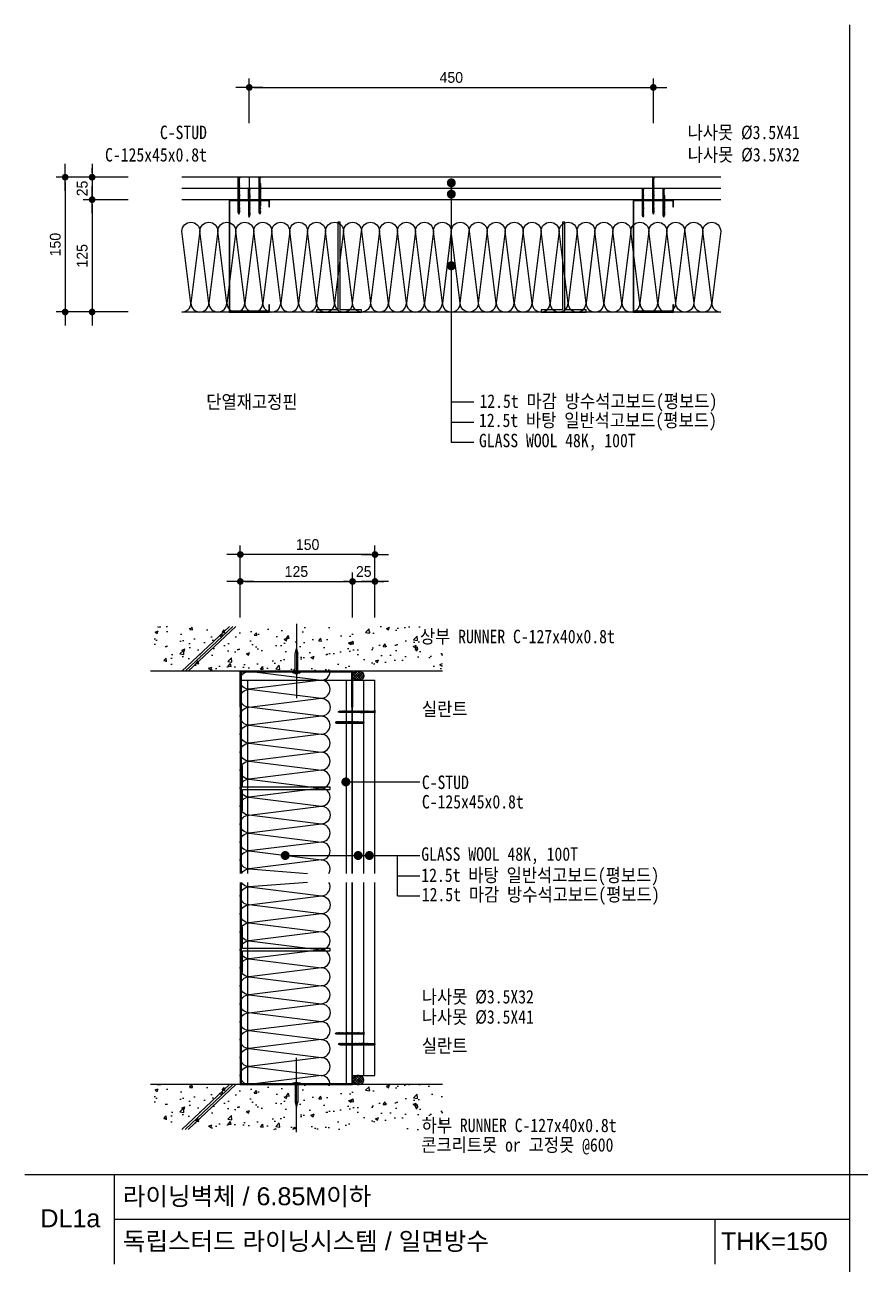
# Model space of a CAD drawing. Header units: millimetres. Extents: x 104 to 12536, y 73 to 2865.
# Drawn here: x 8504 to 9435, y 1486 to 2865 of the extents above; entities that cross this region are included whole.
import ezdxf
from ezdxf.enums import TextEntityAlignment as Align

# ---------------------------------------------------------------- set-up
doc = ezdxf.new("R2010")
doc.units = ezdxf.units.MM
doc.header["$LTSCALE"] = 5
doc.linetypes.add('CEN', pattern=[62, 60, -1, 0, -1])
for name, color, linetype in [('2', 7, 'Continuous'), ('CEN', 1, 'CEN'), ('CHAN', 3, 'Continuous'), ('CONC', 2, 'Continuous'), ('ele', 8, 'Continuous'), ('formline', 6, 'Continuous'), ('GB', 7, 'Continuous'), ('HAT', 8, 'Continuous'), ('HAT-CON', 8, 'Continuous'), ('INSUL', 8, 'Continuous'), ('ITXT', 5, 'Continuous'), ('PIN', 4, 'Continuous'), ('RXDIM', 7, 'Continuous'), ('SCREW2', 8, 'Continuous'), ('TEXT', 7, 'Continuous'), ('WALL', 3, 'Continuous')]:
    doc.layers.add(name, color=color, linetype=linetype)
doc.styles.add('CGS', font='')
doc.styles.add('HANGUL', font='swissel.ttf', dxfattribs={"height": 39.575204})
doc.styles.add('RXHS', font='')
doc.styles.get('CGS').set_extended_font_data('Dotum')
doc.styles.get('RXHS').set_extended_font_data('DotumChe')
doc.dimstyles.new('NDIM', dxfattribs={"dimscale": 5, "dimtxt": 2.4, "dimasz": 1, "dimexe": 2, "dimexo": 2, "dimgap": 1, "dimtad": 1, "dimtoh": 1, "dimdec": 0, "dimzin": 0, "dimdsep": 46, "dimtxsty": 'CGS', "dimblk1": 'DOTK', "dimblk2": 'DOTK', "dimsah": 1, "dimcen": 3, "dimclrt": 3, "dimadec": 0, "dimazin": 0, "dimtfac": 1.25, "dimtdec": 0, "dimtix": 1, "dimtmove": 2, "dimatfit": 3, "dimldrblk": 'DOTK', "dimfxl": 1, "dimtolj": 1, "dimtzin": 0, "dimarcsym": 0})

# ---------------------------------------------------------------- blocks, each defined once
blk = doc.blocks.new('A$C3B9F511A')
at = {"layer": 'CEN'}
blk.add_line((4.1, -27.6), (4.1, 55.1), dxfattribs=at)
at = {"layer": 'SCREW2'}
for p, q in [((0, 27.1), (8.2, 27.1)), ((0, 27.1), (0, 26.1)), ((0, 26.1), (8.2, 26.1)), ((2.4, 27.6), (2.4, 27.1)), ((2.4, 27.6), (5.8, 27.6)), ((2.7, 25.1), (2.7, 5.8)), ((5.6, 25.1), (5.6, 5.8)), ((5.8, 27.6), (5.8, 27.1)), ((8.2, 27.1), (8.2, 26.1)), ((2.7, 5.8), (4.1, 0)), ((4.1, 0), (5.6, 5.8))]:
    blk.add_line(p, q, dxfattribs=at)
blk.add_lwpolyline([(4.1, 0), (4.6, 5.3, -0.255479), (5.6, 5.8, -0.15073)], format="xyb", dxfattribs=at)
for centre, major_axis, ratio, start_param, end_param in [((0.1, 25.1), (-2.6, 0.01), 0.375814, 3.166741, 4.737538), ((1, 25.1), (-2.42, 0.09), 0.428989, 3.232453, 4.416556)]:
    blk.add_ellipse(centre, major_axis=major_axis, ratio=ratio, start_param=start_param, end_param=end_param, dxfattribs=at)
at = {"layer": 'SCREW2', "extrusion": (0, 0, -1)}
for centre, major_axis, ratio, start_param, end_param in [((7.2, 25.1), (2.42, 0.09), 0.428989, 3.232453, 4.416556), ((8.2, 25.1), (2.6, 0.01), 0.375814, 3.166741, 4.737538)]:
    blk.add_ellipse(centre, major_axis=major_axis, ratio=ratio, start_param=start_param, end_param=end_param, dxfattribs=at)
blk = doc.blocks.new('나사못41')
at = {"layer": 'SCREW2'}
for p, q in [((2.2, 39.2), (0.6, 38.7)), ((0.6, 38.7), (0.9, 39.1)), ((0.6, 37.9), (0.9, 38.3)), ((2.3, 38.3), (0.6, 37.9)), ((2.3, 37.5), (0.6, 37)), ((0.6, 37), (0.9, 37.4)), ((2.2, 36.6), (0.6, 36.2)), ((0.6, 36.2), (0.9, 36.6)), ((2.2, 35.8), (0.6, 35.3)), ((0.6, 35.3), (0.9, 35.7)), ((0.6, 34.5), (0.9, 34.9)), ((2.3, 34.9), (0.6, 34.5)), ((2.3, 34.1), (0.6, 33.7)), ((0.6, 33.7), (0.9, 34)), ((0.6, 32.8), (0.9, 33.2)), ((2.2, 33.2), (0.6, 32.8)), ((2.2, 32.4), (0.6, 32)), ((0.6, 32), (0.9, 32.3)), ((2.3, 31.5), (0.6, 31.1)), ((0.6, 31.1), (0.9, 31.5)), ((2.3, 30.7), (0.6, 30.3)), ((0.6, 30.3), (0.9, 30.6)), ((2.3, 29.8), (0.6, 29.4)), ((0.6, 29.4), (0.9, 29.8)), ((0.6, 28.6), (0.9, 29)), ((2.3, 29), (0.6, 28.6)), ((2.3, 28.2), (0.6, 27.7)), ((0.6, 27.7), (0.9, 28.1)), ((2.5, 39.6), (0.9, 39.1)), ((0.9, 38.8), (0.9, 38.3)), ((2.5, 38.7), (0.9, 38.3)), ((0.9, 38), (0.9, 37.4)), ((2.5, 37.9), (0.9, 37.4)), ((0.9, 37.1), (0.9, 36.6)), ((2.5, 37), (0.9, 36.6)), ((0.9, 36.3), (0.9, 35.7)), ((2.5, 36.2), (0.9, 35.7)), ((0.9, 35.4), (0.9, 34.9)), ((2.5, 35.3), (0.9, 34.9)), ((0.9, 34.6), (0.9, 34)), ((2.5, 34.5), (0.9, 34)), ((0.9, 33.7), (0.9, 33.2)), ((2.5, 33.6), (0.9, 33.2)), ((0.9, 32.9), (0.9, 32.3)), ((2.5, 32.8), (0.9, 32.3)), ((0.9, 32), (0.9, 31.5)), ((2.5, 31.9), (0.9, 31.5)), ((0.9, 31.2), (0.9, 30.6)), ((2.5, 31.1), (0.9, 30.6)), ((0.9, 30.3), (0.9, 29.8)), ((2.5, 30.2), (0.9, 29.8)), ((0.9, 29.5), (0.9, 29)), ((2.5, 29.4), (0.9, 29)), ((0.9, 28.6), (0.9, 28.1)), ((2.5, 28.5), (0.9, 28.1)), ((0.9, 27.8), (0.9, 27.3)), ((2.5, 27.7), (0.9, 27.3)), ((1.6, 41), (1, 39.4)), ((1, 39.4), (1.6, 39.9)), ((1, 39.4), (1, 39.1)), ((1.6, 39.9), (1.6, 41)), ((2.3, 39.5), (1.6, 41)), ((2.2, 39.2), (2.5, 39.6)), ((2.2, 39.2), (2.2, 38.6)), ((2.2, 38.3), (2.2, 37.8)), ((2.2, 37.5), (2.2, 36.9)), ((2.2, 36.6), (2.5, 37)), ((2.2, 36.6), (2.2, 36.1)), ((2.2, 35.8), (2.5, 36.2)), ((2.2, 35.8), (2.2, 35.2)), ((2.2, 34.9), (2.2, 34.4)), ((2.2, 34.1), (2.2, 33.5)), ((2.2, 33.2), (2.5, 33.6)), ((2.2, 33.2), (2.2, 32.7)), ((2.2, 32.4), (2.5, 32.8)), ((2.2, 32.4), (2.2, 31.8)), ((2.2, 31.5), (2.2, 31)), ((2.2, 30.7), (2.2, 30.2)), ((2.2, 29.8), (2.2, 29.3)), ((2.2, 29), (2.2, 28.5)), ((2.2, 28.1), (2.2, 27.6)), ((2.3, 38.3), (2.5, 38.7)), ((2.3, 37.5), (2.5, 37.9)), ((2.3, 34.9), (2.5, 35.3)), ((2.3, 34.1), (2.5, 34.5)), ((2.3, 31.5), (2.5, 31.9)), ((2.3, 30.7), (2.5, 31.1)), ((2.3, 29.8), (2.5, 30.2)), ((2.3, 29), (2.5, 29.4)), ((2.3, 28.2), (2.5, 28.5)), ((2.3, 27.3), (2.5, 27.7)), ((0.6, 26.9), (0.9, 27.3)), ((2.3, 27.3), (0.6, 26.9)), ((2.3, 26.5), (0.6, 26)), ((0.6, 26), (0.9, 26.4)), ((0.6, 25.2), (0.9, 25.6)), ((2.3, 25.6), (0.6, 25.2)), ((2.3, 24.8), (0.6, 24.3)), ((0.6, 24.3), (0.9, 24.7)), ((0.6, 23.5), (0.9, 23.9)), ((2.3, 23.9), (0.6, 23.5)), ((2.3, 23.1), (0.6, 22.6)), ((0.6, 22.6), (0.9, 23)), ((2.3, 22.2), (0.6, 21.8)), ((0.6, 21.8), (0.9, 22.2)), ((2.3, 21.4), (0.6, 20.9)), ((0.6, 20.9), (0.9, 21.3)), ((2.3, 20.5), (0.6, 20.1)), ((0.6, 20.1), (0.9, 20.5)), ((2.3, 19.7), (0.6, 19.2)), ((0.6, 19.2), (0.9, 19.6)), ((2.3, 18.8), (0.6, 18.4)), ((0.6, 18.4), (0.9, 18.8)), ((2.3, 18), (0.6, 17.6)), ((0.6, 17.6), (0.9, 17.9)), ((0.6, 16.7), (0.9, 17.1)), ((2.3, 17.1), (0.6, 16.7)), ((2.3, 16.3), (0.6, 15.9)), ((0.6, 15.9), (0.9, 16.2)), ((0.6, 15), (0.9, 15.4)), ((2.3, 15.4), (0.6, 15)), ((2.3, 14.6), (0.6, 14.2)), ((0.6, 14.2), (0.9, 14.5)), ((0.9, 27), (0.9, 26.4)), ((2.5, 26.8), (0.9, 26.4)), ((0.9, 26.1), (0.9, 25.6)), ((2.5, 26), (0.9, 25.6)), ((0.9, 25.3), (0.9, 24.7)), ((2.5, 25.1), (0.9, 24.7)), ((0.9, 24.4), (0.9, 23.9)), ((2.5, 24.3), (0.9, 23.9)), ((0.9, 23.6), (0.9, 23)), ((2.5, 23.5), (0.9, 23)), ((0.9, 22.7), (0.9, 22.2)), ((2.5, 22.6), (0.9, 22.2)), ((0.9, 21.9), (0.9, 21.3)), ((2.5, 21.8), (0.9, 21.3)), ((0.9, 21), (0.9, 20.5)), ((2.5, 20.9), (0.9, 20.5)), ((0.9, 20.2), (0.9, 19.6)), ((2.5, 20.1), (0.9, 19.6)), ((0.9, 19.3), (0.9, 18.8)), ((2.5, 19.2), (0.9, 18.8)), ((0.9, 18.5), (0.9, 17.9)), ((0.9, 18.5), (0.9, 17.9)), ((2.5, 18.4), (0.9, 17.9)), ((0.9, 17.6), (0.9, 17.1)), ((2.5, 17.5), (0.9, 17.1)), ((0.9, 16.8), (0.9, 16.2)), ((2.5, 16.7), (0.9, 16.2)), ((0.9, 15.9), (0.9, 15.4)), ((2.5, 15.8), (0.9, 15.4)), ((0.9, 15.1), (0.9, 14.5)), ((2.5, 15), (0.9, 14.5)), ((0.9, 14.2), (0.9, 13.7)), ((2.5, 14.1), (0.9, 13.7)), ((2.2, 27.3), (2.2, 26.8)), ((2.2, 26.5), (2.2, 25.9)), ((2.2, 25.6), (2.2, 25.1)), ((2.2, 24.8), (2.2, 24.2)), ((2.2, 23.9), (2.2, 23.4)), ((2.2, 23.1), (2.2, 20.5)), ((2.2, 21.4), (2.2, 20.8)), ((2.2, 20.5), (2.2, 20)), ((2.2, 19.7), (2.2, 19.1)), ((2.2, 18.8), (2.2, 18.3)), ((2.2, 18), (2.2, 17.4)), ((2.2, 17.1), (2.2, 16.6)), ((2.3, 26.5), (2.5, 26.8)), ((2.3, 25.6), (2.5, 26)), ((2.3, 24.8), (2.5, 25.1)), ((2.3, 23.9), (2.5, 24.3)), ((2.3, 23.1), (2.5, 23.5)), ((2.3, 22.2), (2.5, 22.6)), ((2.3, 21.4), (2.5, 21.8)), ((2.3, 20.5), (2.5, 20.9)), ((2.3, 19.7), (2.5, 20.1)), ((2.3, 18.8), (2.5, 19.2)), ((2.3, 18), (2.5, 18.4)), ((2.3, 17.1), (2.5, 17.5)), ((2.3, 16.3), (2.5, 16.7)), ((2.3, 16.3), (2.3, 15.7)), ((2.3, 15.4), (2.5, 15.8)), ((2.3, 15.4), (2.3, 14.9)), ((2.3, 14.6), (2.5, 15)), ((2.3, 14.6), (2.3, 14.1)), ((2.3, 13.7), (2.5, 14.1)), ((0.6, 13.3), (0.9, 13.7)), ((2.3, 13.7), (0.6, 13.3)), ((0.6, 12.5), (0.9, 12.9)), ((2.3, 12.9), (0.6, 12.5)), ((2.3, 12.1), (0.6, 11.6)), ((0.6, 11.6), (0.9, 12)), ((2.3, 11.2), (0.6, 10.8)), ((0.6, 10.8), (0.9, 11.2)), ((2.3, 10.4), (0.6, 9.9)), ((0.6, 9.9), (0.9, 10.3)), ((2.3, 9.5), (0.6, 9.1)), ((0.6, 9.1), (0.9, 9.5)), ((2.3, 8.7), (0.6, 8.3)), ((0.6, 8.3), (0.9, 8.7)), ((2.3, 7.9), (0.6, 7.5)), ((0.6, 7.5), (0.9, 7.8)), ((2.3, 7.1), (0.6, 6.6)), ((0.6, 6.6), (0.9, 7)), ((0.9, 13.4), (0.9, 12.9)), ((2.6, 13.3), (0.9, 12.9)), ((0.9, 12.5), (0.9, 12)), ((2.5, 12.4), (0.9, 12)), ((0.9, 11.7), (0.9, 10.3)), ((2.6, 11.6), (0.9, 11.2)), ((2.6, 10.8), (0.9, 10.3)), ((0.9, 10), (0.9, 9.5)), ((2.6, 9.9), (0.9, 9.5)), ((0.9, 9.2), (0.9, 8.7)), ((2.6, 9.1), (0.9, 8.7)), ((0.9, 8.4), (0.9, 7.8)), ((2.6, 8.3), (0.9, 7.8)), ((0.9, 7.5), (0.9, 7)), ((2.6, 7.4), (0.9, 7)), ((0.9, 6.7), (0.9, 1.2)), ((1.5, 0.5), (1.5, 0.7)), ((1.6, 0.7), (1.6, 0.7)), ((1.6, 0.5), (1.6, 0.7)), ((2.1, 0), (3.2, 0)), ((2.2, 11.2), (2.2, 10.7)), ((2.2, 10.4), (2.2, 9.8)), ((2.2, 9.5), (2.2, 9)), ((2.2, 8.7), (2.2, 8.2)), ((2.2, 7.9), (2.2, 7.4)), ((2.2, 7.1), (2.2, 1.2)), ((2.3, 13.7), (2.3, 13.2)), ((2.3, 12.9), (2.6, 13.3)), ((2.3, 12.9), (2.3, 12.4)), ((2.3, 12.1), (2.5, 12.4)), ((2.3, 12.1), (2.3, 11.5)), ((2.3, 11.2), (2.6, 11.6)), ((2.3, 10.4), (2.6, 10.8)), ((2.3, 9.5), (2.6, 9.9)), ((2.3, 8.7), (2.6, 9.1)), ((2.3, 7.9), (2.6, 8.3)), ((2.3, 7.1), (2.6, 7.4)), ((0, 0), (1.1, 0))]:
    blk.add_line(p, q, dxfattribs=at)
for centre, radius, start, end in [((-0.5, 1.4), 1.43, 288.6613, 353.4469), ((1.1, 0.5), 0.473, 267.5265, 0.9138), ((1.6, -2), 2.05, 80.2866, 99.7134), ((1.6, 0.7), 0.033, 90, 180), ((1.6, 0.7), 0.033, 0, 90), ((2.1, 0.5), 0.473, 179.0862, 272.4735), ((3.6, 1.3), 1.4, 185.7298, 251.659)]:
    blk.add_arc(centre, radius, start, end, dxfattribs=at)
blk = doc.blocks.new('나사못32')
at = {"layer": 'SCREW2'}
for p, q in [((2.2, 30.2), (0.6, 29.7)), ((0.6, 29.7), (0.9, 30.1)), ((0.6, 28.9), (0.9, 29.3)), ((2.2, 29.3), (0.6, 28.9)), ((2.2, 28.5), (0.6, 28)), ((0.6, 28), (0.9, 28.4)), ((2.2, 27.6), (0.6, 27.2)), ((2.5, 30.6), (0.9, 30.1)), ((0.9, 29.8), (0.9, 29.3)), ((2.5, 29.7), (0.9, 29.3)), ((0.9, 29), (0.9, 28.4)), ((2.5, 28.9), (0.9, 28.4)), ((0.9, 28.1), (0.9, 27.6)), ((2.5, 28), (0.9, 27.6)), ((1.6, 32), (1, 30.4)), ((1, 30.4), (1.6, 30.9)), ((1, 30.4), (1, 30.1)), ((1.6, 30.9), (1.6, 32)), ((2.3, 30.4), (1.6, 32)), ((2.2, 30.2), (2.5, 30.6)), ((2.2, 30.2), (2.2, 29.6)), ((2.2, 29.3), (2.5, 29.7)), ((2.2, 29.3), (2.2, 28.8)), ((2.2, 28.5), (2.5, 28.9)), ((2.2, 28.5), (2.2, 27.9)), ((2.2, 27.6), (2.5, 28)), ((2.2, 27.6), (2.2, 27.1)), ((0.6, 27.2), (0.9, 27.6)), ((2.2, 26.8), (0.6, 26.3)), ((0.6, 26.3), (0.9, 26.7)), ((0.6, 25.5), (0.9, 25.9)), ((2.2, 25.9), (0.6, 25.5)), ((2.2, 25.1), (0.6, 24.7)), ((0.6, 24.7), (0.9, 25)), ((0.6, 23.8), (0.9, 24.2)), ((2.2, 24.2), (0.6, 23.8)), ((2.2, 23.4), (0.6, 23)), ((0.6, 23), (0.9, 23.3)), ((2.2, 22.5), (0.6, 22.1)), ((0.6, 22.1), (0.9, 22.5)), ((2.2, 21.7), (0.6, 21.3)), ((0.6, 21.3), (0.9, 21.6)), ((2.3, 20.8), (0.6, 20.4)), ((0.6, 20.4), (0.9, 20.8)), ((0.6, 19.6), (0.9, 20)), ((2.2, 20), (0.6, 19.6)), ((2.2, 19.2), (0.6, 18.7)), ((0.6, 18.7), (0.9, 19.1)), ((0.6, 17.9), (0.9, 18.3)), ((2.3, 18.3), (0.6, 17.9)), ((2.2, 17.5), (0.6, 17)), ((0.6, 17), (0.9, 17.4)), ((2.3, 16.7), (0.6, 16.3)), ((0.6, 16.3), (0.9, 16.7)), ((0.6, 15.5), (0.9, 15.9)), ((2.2, 15.9), (0.6, 15.5)), ((2.3, 15.1), (0.6, 14.6)), ((0.6, 14.6), (0.9, 15)), ((2.3, 14.2), (0.6, 13.8)), ((0.6, 13.8), (0.9, 14.2)), ((0.9, 27.3), (0.9, 26.7)), ((2.5, 27.2), (0.9, 26.7)), ((0.9, 26.4), (0.9, 25.9)), ((2.5, 26.3), (0.9, 25.9)), ((0.9, 25.6), (0.9, 25)), ((2.5, 25.5), (0.9, 25)), ((0.9, 24.7), (0.9, 24.2)), ((2.5, 24.6), (0.9, 24.2)), ((0.9, 23.9), (0.9, 23.3)), ((2.5, 23.8), (0.9, 23.3)), ((0.9, 23), (0.9, 22.5)), ((2.5, 22.9), (0.9, 22.5)), ((0.9, 22.2), (0.9, 21.6)), ((2.5, 22.1), (0.9, 21.6)), ((0.9, 21.3), (0.9, 20.8)), ((2.5, 21.2), (0.9, 20.8)), ((0.9, 20.5), (0.9, 20)), ((2.5, 20.4), (0.9, 20)), ((0.9, 19.6), (0.9, 19.1)), ((2.5, 19.5), (0.9, 19.1)), ((0.9, 18.8), (0.9, 18.3)), ((2.5, 18.7), (0.9, 18.3)), ((0.9, 18), (0.9, 17.4)), ((2.5, 17.8), (0.9, 17.4)), ((0.9, 17.5), (0.9, 16.9)), ((0.9, 17.2), (0.9, 16.7)), ((2.5, 17.1), (0.9, 16.7)), ((0.9, 16.4), (0.9, 15.9)), ((2.5, 16.3), (0.9, 15.9)), ((0.9, 15.6), (0.9, 15)), ((2.5, 15.4), (0.9, 15)), ((0.9, 14.7), (0.9, 14.2)), ((2.5, 14.6), (0.9, 14.2)), ((0.9, 13.9), (0.9, 13.3)), ((2.2, 26.8), (2.5, 27.2)), ((2.2, 26.8), (2.2, 26.2)), ((2.2, 25.9), (2.5, 26.3)), ((2.2, 25.9), (2.2, 25.4)), ((2.2, 25.1), (2.5, 25.5)), ((2.2, 25.1), (2.2, 24.5)), ((2.2, 24.2), (2.5, 24.6)), ((2.2, 24.2), (2.2, 23.7)), ((2.2, 23.4), (2.5, 23.8)), ((2.2, 23.4), (2.2, 22.8)), ((2.2, 22.5), (2.5, 22.9)), ((2.2, 22.5), (2.2, 22)), ((2.2, 21.7), (2.5, 22.1)), ((2.2, 21.7), (2.2, 21.2)), ((2.2, 20.8), (2.2, 20.3)), ((2.2, 20), (2.5, 20.4)), ((2.2, 20), (2.2, 19.5)), ((2.2, 19.2), (2.5, 19.5)), ((2.2, 19.1), (2.2, 18.6)), ((2.2, 18.3), (2.2, 17.8)), ((2.2, 17.5), (2.5, 17.8)), ((2.2, 17.5), (2.2, 17)), ((2.2, 16.7), (2.2, 16.5)), ((2.2, 16.7), (2.2, 15.9)), ((2.2, 15.9), (2.5, 16.3)), ((2.2, 15.9), (2.2, 15.4)), ((2.2, 15.1), (2.2, 14.5)), ((2.2, 14.2), (2.2, 13.7)), ((2.3, 20.8), (2.5, 21.2)), ((2.3, 18.3), (2.5, 18.7)), ((2.3, 16.7), (2.5, 17.1)), ((2.3, 15.1), (2.5, 15.4)), ((2.3, 14.2), (2.5, 14.6)), ((0, 0), (1.1, 0)), ((2.2, 13.4), (0.6, 12.9)), ((0.6, 12.9), (0.9, 13.3)), ((2.3, 12.5), (0.6, 12.1)), ((0.6, 12.1), (0.9, 12.5)), ((2.3, 11.7), (0.6, 11.2)), ((0.6, 11.2), (0.9, 11.6)), ((0.6, 10.4), (0.9, 10.8)), ((2.3, 10.8), (0.6, 10.4)), ((2.3, 10), (0.7, 9.5)), ((0.7, 9.5), (0.9, 9.9)), ((0.7, 8.7), (0.9, 9.1)), ((2.3, 9.1), (0.7, 8.7)), ((2.3, 8.3), (0.7, 7.9)), ((0.7, 7.9), (0.9, 8.2)), ((2.3, 7.4), (0.7, 7)), ((0.7, 7), (1, 7.4)), ((2.3, 6.6), (0.7, 6.2)), ((0.7, 6.2), (1, 6.5)), ((0.7, 5.3), (1, 5.7)), ((2.3, 5.7), (0.7, 5.3)), ((2.5, 13.7), (0.9, 13.3)), ((0.9, 13), (0.9, 12.5)), ((2.5, 12.9), (0.9, 12.5)), ((0.9, 12.2), (0.9, 11.6)), ((2.5, 12.1), (0.9, 11.6)), ((0.9, 11.3), (0.9, 10.8)), ((2.5, 11.2), (0.9, 10.8)), ((0.9, 10.5), (0.9, 9.9)), ((2.6, 10.4), (0.9, 9.9)), ((0.9, 9.6), (0.9, 9.1)), ((2.6, 9.5), (0.9, 9.1)), ((0.9, 8.8), (0.9, 8.2)), ((2.6, 8.7), (0.9, 8.2)), ((1, 7.9), (1, 7.4)), ((2.6, 7.8), (1, 7.4)), ((1, 7.1), (1, 6.5)), ((2.6, 7), (1, 6.5)), ((1, 6.2), (1, 5.7)), ((2.6, 6.1), (1, 5.7)), ((1, 5.4), (1, 1.2)), ((1.6, 0.5), (1.6, 0.7)), ((1.6, 0.7), (1.6, 0.7)), ((1.7, 0.5), (1.7, 0.7)), ((2.2, 13.4), (2.5, 13.7)), ((2.2, 13.4), (2.2, 12.8)), ((2.2, 12.5), (2.2, 12)), ((2.3, 12.5), (2.5, 12.9)), ((2.3, 11.7), (2.5, 12.1)), ((2.3, 11.7), (2.3, 11.1)), ((2.3, 10.8), (2.5, 11.2)), ((2.3, 10.8), (2.3, 10.3)), ((2.3, 10), (2.6, 10.4)), ((2.3, 10), (2.3, 9.4)), ((2.3, 9.1), (2.6, 9.5)), ((2.3, 9.1), (2.3, 8.6)), ((2.3, 8.3), (2.6, 8.7)), ((2.3, 8.3), (2.3, 7.7)), ((2.3, 7.4), (2.6, 7.8)), ((2.3, 7.4), (2.3, 6.9)), ((2.3, 6.6), (2.6, 7)), ((2.3, 6.6), (2.3, 6.1)), ((2.3, 5.7), (2.6, 6.1)), ((2.3, 5.7), (2.3, 1.2)), ((2.1, 0), (3.2, 0))]:
    blk.add_line(p, q, dxfattribs=at)
for centre, radius, start, end in [((-0.4, 1.3), 1.4, 288.341, 354.2702), ((1.1, 0.5), 0.473, 267.5265, 0.9138), ((1.6, -2), 2.05, 80.2866, 99.7134), ((1.6, 0.7), 0.033, 360, 90), ((1.6, 0.7), 0.033, 90, 180), ((2.1, 0.5), 0.473, 179.0862, 272.4735), ((3.7, 1.3), 1.4, 185.7298, 251.659)]:
    blk.add_arc(centre, radius, start, end, dxfattribs=at)
blk = doc.blocks.new('DOTK')
blk.add_line((-3, 0), (3, 0))
at = {"const_width": 0.75}
blk.add_lwpolyline([(-0.375, 0, 1), (0.375, 0, 1)], format="xyb", close=True, dxfattribs=at)
blk = doc.blocks.new('*D105')
at = {"layer": 'RXDIM', "color": 0, "lineweight": -2, "transparency": 16777216}
for p, q in [((8754.5, 2755.8), (8754.5, 2805.8)), ((9204.5, 2755.8), (9204.5, 2805.8)), ((8759.5, 2795.8), (9199.5, 2795.8))]:
    blk.add_line(p, q, dxfattribs=at)
at = {"layer": 'RXDIM', "color": 0, "lineweight": -2, "transparency": 16777216, "xscale": 5, "yscale": 5, "zscale": 5, "rotation": 180}
blk.add_blockref('DOTK', (8754.5, 2795.8), dxfattribs=at)
at = {"layer": 'RXDIM', "color": 0, "lineweight": -2, "transparency": 16777216, "xscale": 5, "yscale": 5, "zscale": 5}
blk.add_blockref('DOTK', (9204.5, 2795.8), dxfattribs=at)
at = {"layer": 'RXDIM', "color": 3, "transparency": 16777216, "insert": (8979.5, 2806.8), "char_height": 12, "attachment_point": 5, "style": 'CGS'}
blk.add_mtext('\\A1;450', dxfattribs=at)
blk = doc.blocks.new('*D106')
at = {"layer": 'RXDIM', "color": 0, "lineweight": -2, "transparency": 16777216}
for p, q in [((8579.5, 2700.8), (8579.5, 2705.8)), ((8619.5, 2695.8), (8569.5, 2695.8)), ((8579.5, 2695.8), (8579.5, 2670.8)), ((8619.5, 2670.8), (8569.5, 2670.8)), ((8579.5, 2665.8), (8579.5, 2660.8))]:
    blk.add_line(p, q, dxfattribs=at)
at = {"layer": 'RXDIM', "color": 0, "lineweight": -2, "transparency": 16777216, "xscale": 5, "yscale": 5, "zscale": 5}
for p, rotation in [((8579.5, 2695.8), 270), ((8579.5, 2670.8), 90)]:
    blk.add_blockref('DOTK', p, dxfattribs=dict(at, rotation=rotation))
at = {"layer": 'RXDIM', "color": 3, "transparency": 16777216, "insert": (8568.5, 2683.3), "char_height": 12, "attachment_point": 5, "rotation": 90, "style": 'CGS'}
blk.add_mtext('\\A1;25', dxfattribs=at)
blk = doc.blocks.new('*D107')
at = {"layer": 'RXDIM', "color": 0, "lineweight": -2, "transparency": 16777216}
for p, q in [((8619.5, 2670.8), (8569.5, 2670.8)), ((8579.5, 2665.8), (8579.5, 2550.8)), ((8619.5, 2545.8), (8569.5, 2545.8))]:
    blk.add_line(p, q, dxfattribs=at)
at = {"layer": 'RXDIM', "color": 0, "lineweight": -2, "transparency": 16777216, "xscale": 5, "yscale": 5, "zscale": 5}
for p, rotation in [((8579.5, 2670.8), 90), ((8579.5, 2545.8), 270)]:
    blk.add_blockref('DOTK', p, dxfattribs=dict(at, rotation=rotation))
at = {"layer": 'RXDIM', "color": 3, "transparency": 16777216, "insert": (8568.5, 2608.3), "char_height": 12, "attachment_point": 5, "rotation": 90, "style": 'CGS'}
blk.add_mtext('\\A1;125', dxfattribs=at)
blk = doc.blocks.new('*D108')
at = {"layer": 'RXDIM', "color": 0, "lineweight": -2, "transparency": 16777216}
for p, q in [((8619.5, 2695.8), (8539.5, 2695.8)), ((8549.5, 2690.8), (8549.5, 2550.8)), ((8619.5, 2545.8), (8539.5, 2545.8))]:
    blk.add_line(p, q, dxfattribs=at)
at = {"layer": 'RXDIM', "color": 0, "lineweight": -2, "transparency": 16777216, "xscale": 5, "yscale": 5, "zscale": 5}
for p, rotation in [((8549.5, 2695.8), 90), ((8549.5, 2545.8), 270)]:
    blk.add_blockref('DOTK', p, dxfattribs=dict(at, rotation=rotation))
at = {"layer": 'RXDIM', "color": 3, "transparency": 16777216, "insert": (8538.5, 2620.8), "char_height": 12, "attachment_point": 5, "rotation": 90, "style": 'CGS'}
blk.add_mtext('\\A1;150', dxfattribs=at)
blk = doc.blocks.new('*D109')
at = {"layer": 'RXDIM', "color": 0, "lineweight": -2, "transparency": 16777216}
for p, q in [((8744.5, 2205.8), (8744.5, 2255.8)), ((8869.5, 2205.8), (8869.5, 2255.8)), ((8749.5, 2245.8), (8864.5, 2245.8))]:
    blk.add_line(p, q, dxfattribs=at)
at = {"layer": 'RXDIM', "color": 0, "lineweight": -2, "transparency": 16777216, "xscale": 5, "yscale": 5, "zscale": 5, "rotation": 180}
blk.add_blockref('DOTK', (8744.5, 2245.8), dxfattribs=at)
at = {"layer": 'RXDIM', "color": 0, "lineweight": -2, "transparency": 16777216, "xscale": 5, "yscale": 5, "zscale": 5}
blk.add_blockref('DOTK', (8869.5, 2245.8), dxfattribs=at)
at = {"layer": 'RXDIM', "color": 3, "transparency": 16777216, "insert": (8807, 2256.8), "char_height": 12, "attachment_point": 5, "style": 'CGS'}
blk.add_mtext('\\A1;125', dxfattribs=at)
blk = doc.blocks.new('*D110')
at = {"layer": 'RXDIM', "color": 0, "lineweight": -2, "transparency": 16777216}
for p, q in [((8869.5, 2205.8), (8869.5, 2255.8)), ((8894.5, 2205.8), (8894.5, 2255.8)), ((8864.5, 2245.8), (8859.5, 2245.8)), ((8869.5, 2245.8), (8894.5, 2245.8)), ((8899.5, 2245.8), (8904.5, 2245.8))]:
    blk.add_line(p, q, dxfattribs=at)
at = {"layer": 'RXDIM', "color": 0, "lineweight": -2, "transparency": 16777216, "xscale": 5, "yscale": 5, "zscale": 5}
blk.add_blockref('DOTK', (8869.5, 2245.8), dxfattribs=at)
at = {"layer": 'RXDIM', "color": 0, "lineweight": -2, "transparency": 16777216, "xscale": 5, "yscale": 5, "zscale": 5, "rotation": 180}
blk.add_blockref('DOTK', (8894.5, 2245.8), dxfattribs=at)
at = {"layer": 'RXDIM', "color": 3, "transparency": 16777216, "insert": (8882, 2256.8), "char_height": 12, "attachment_point": 5, "style": 'CGS'}
blk.add_mtext('\\A1;25', dxfattribs=at)
blk = doc.blocks.new('*D111')
at = {"layer": 'RXDIM', "color": 0, "lineweight": -2, "transparency": 16777216}
for p, q in [((8744.5, 2205.8), (8744.5, 2285.8)), ((8894.5, 2205.8), (8894.5, 2285.8)), ((8889.5, 2275.8), (8749.5, 2275.8))]:
    blk.add_line(p, q, dxfattribs=at)
at = {"layer": 'RXDIM', "color": 0, "lineweight": -2, "transparency": 16777216, "xscale": 5, "yscale": 5, "zscale": 5, "rotation": 180}
blk.add_blockref('DOTK', (8744.5, 2275.8), dxfattribs=at)
at = {"layer": 'RXDIM', "color": 0, "lineweight": -2, "transparency": 16777216, "xscale": 5, "yscale": 5, "zscale": 5}
blk.add_blockref('DOTK', (8894.5, 2275.8), dxfattribs=at)
at = {"layer": 'RXDIM', "color": 3, "transparency": 16777216, "insert": (8819.5, 2286.8), "char_height": 12, "attachment_point": 5, "style": 'CGS'}
blk.add_mtext('\\A1;150', dxfattribs=at)

msp = doc.modelspace()

# ---------------------------------------------------------------- hatches: boundary and pattern name
at = {"layer": 'HAT'}
h = msp.add_hatch(dxfattribs=at)
h.set_pattern_fill('_USER', color=256, scale=2, angle=45, style=0, double=1, pattern_type=0)
h.set_pattern_definition([(135, (12844.8682, -5950.238), (1.41421356, 1.41421356), []), (45, (12844.8682, -5950.238), (1.41421356, -1.41421356), [])])
edge = h.paths.add_edge_path()
edge.add_arc((8877, 2140.76), 5, -90, 90, ccw=False)
edge.add_line((8877, 2135.76), (8874.5, 2135.76))
edge.add_arc((8874.5, 2140.76), 5, -270, -90, ccw=False)
edge.add_line((8874.5, 2145.76), (8877, 2145.76))
h = msp.add_hatch(dxfattribs=at)
h.set_pattern_fill('_USER', color=256, scale=2, angle=45, style=0, double=1, pattern_type=0)
h.set_pattern_definition([(225, (12844.8682, 9781.7572), (1.41421356, -1.41421356), []), (315, (12844.8682, 9781.7572), (1.41421356, 1.41421356), [])])
edge = h.paths.add_edge_path()
edge.add_arc((8877, 1690.76), 5, 270, 450)
edge.add_line((8877, 1695.76), (8874.5, 1695.76))
edge.add_arc((8874.5, 1690.76), 5, 450, 630)
edge.add_line((8874.5, 1685.76), (8877, 1685.76))
at = {"layer": 'HAT-CON'}
h = msp.add_hatch(dxfattribs=at)
h.set_pattern_fill('AR-CONC', color=256, scale=5, style=0)
h.set_pattern_definition([(50, (8969.258, 95.423), (35.863, -3.1376), [3.75, -41.25]), (355, (8969.258, 95.423), (-6.93757, 37.6096), [3, -33]), (100.4514, (8972.246, 95.16), (28.92547, 34.472), [3.187, -35.0571]), (46.1842, (8969.258, 105.423), (53.36205, -8.27595), [5.625, -61.875]), (96.6356, (8973.704, 104.733), (46.7331, 48.7059), [4.7805, -52.5856]), (351.1842, (8969.26, 105.423), (46.7331, 48.706), [4.5, -49.5]), (21, (8974.258, 102.923), (29.84535, -20.13094), [3.75, -41.25]), (326, (8974.258, 102.923), (12.16577, 36.2575), [3, -33]), (71.4514, (8976.745, 101.245), (42.01113, 16.1265), [3.187, -35.0571]), (37.5, (8969.258, 95.423), (0.60799, 16.64469), [0, -32.6, 0, -33.5, 0, -33.125]), (7.5, (8969.258, 95.423), (13.15348, 19.72059), [0, -19.1, 0, -31.85, 0, -12.625]), (327.5, (8958.108, 95.423), (26.69112, -1.12774), [0, -12.5, 0, -39, 0, -51.75]), (317.5, (8953.108, 95.423), (29.1593, 5.00525), [0, -16.25, 0, -25.9, 0, -36.75])])
h.paths.add_polyline_path([(8644.5, 2195.76), (8644.5, 2145.76), (8969.5, 2145.76), (8969.5, 2195.76)])
h = msp.add_hatch(dxfattribs=at)
h.set_pattern_fill('AR-CONC', color=256, scale=5, style=0)
h.set_pattern_definition([(50, (8969.258, -414.192), (35.863, -3.1376), [3.75, -41.25]), (355, (8969.258, -414.19), (-6.93757, 37.6096), [3, -33]), (100.4514, (8972.246, -414.453), (28.92547, 34.472), [3.187, -35.0571]), (46.1842, (8969.258, -404.19), (53.36205, -8.27595), [5.625, -61.875]), (96.6356, (8973.704, -404.88), (46.7331, 48.7059), [4.7805, -52.5856]), (351.1842, (8969.26, -404.19), (46.7331, 48.706), [4.5, -49.5]), (21, (8974.258, -406.692), (29.84535, -20.13094), [3.75, -41.25]), (326, (8974.258, -406.69), (12.16577, 36.2575), [3, -33]), (71.4514, (8976.745, -408.37), (42.01113, 16.1265), [3.187, -35.0571]), (37.5, (8969.258, -414.192), (0.60799, 16.64469), [0, -32.6, 0, -33.5, 0, -33.125]), (7.5, (8969.258, -414.192), (13.15348, 19.72059), [0, -19.1, 0, -31.85, 0, -12.625]), (327.5, (8958.108, -414.192), (26.69112, -1.12774), [0, -12.5, 0, -39, 0, -51.75]), (317.5, (8953.108, -414.192), (29.1593, 5.00525), [0, -16.25, 0, -25.9, 0, -36.75])])
h.paths.add_polyline_path([(8969.5, 1635.76), (8969.5, 1685.76), (8644.5, 1685.76), (8644.5, 1635.76)])

# ---------------------------------------------------------------- linework, layer by layer
at = {"layer": 'CHAN'}
for points in [[(8777, 2670.76), (8732, 2670.76), (8732, 2545.76), (8777, 2545.76), (8777, 2553.76), (8776.2, 2553.76), (8776.2, 2546.56), (8732.8, 2546.56), (8732.8, 2669.96), (8776.2, 2669.96), (8776.2, 2662.76), (8777, 2662.76), (8777, 2670.76), (8777, 2669.96)], [(9227.03, 2670.76), (9182.03, 2670.76), (9182.03, 2545.76), (9227.03, 2545.76), (9227.03, 2553.76), (9226.23, 2553.76), (9226.23, 2546.56), (9182.83, 2546.56), (9182.83, 2669.96), (9226.23, 2669.96), (9226.23, 2662.76), (9227.03, 2662.76), (9227.03, 2670.76), (9227.03, 2669.96)]]:
    msp.add_lwpolyline(points, dxfattribs=at)
at = {"layer": 'CHAN', "color": 3}
for points in [[(8869.5, 2145.76), (8869.5, 2105.76), (8868.7, 2105.76), (8868.7, 2144.96), (8745.3, 2144.96), (8745.3, 2105.76), (8744.5, 2105.76), (8744.5, 2145.76)], [(8745.3, 1686.56), (8745.3, 1725.76), (8744.5, 1725.76), (8744.5, 1685.76), (8869.5, 1685.76), (8869.5, 1725.76), (8868.7, 1725.76), (8868.7, 1686.56)]]:
    msp.add_lwpolyline(points, close=True, dxfattribs=at)
at = {"layer": 'CONC'}
for p, q in [((8969.5, 2145.76), (8644.5, 2145.76)), ((8969.5, 1685.76), (8644.5, 1685.76))]:
    msp.add_line(p, q, dxfattribs=at)
at = {"layer": 'ele', "color": 8}
for p, q in [((8745.3, 2135.99), (8869.5, 2135.99)), ((8745.3, 2135.99), (8745.3, 1920.76)), ((8752.55, 2135.99), (8752.55, 1920.76)), ((8862.25, 2135.99), (8862.25, 1920.76)), ((8868.7, 2135.99), (8868.7, 1920.76)), ((8745.3, 1910.76), (8745.3, 1685.76)), ((8752.55, 1910.76), (8752.55, 1685.76)), ((8862.25, 1910.76), (8862.25, 1685.76)), ((8868.7, 1910.76), (8868.7, 1685.76))]:
    msp.add_line(p, q, dxfattribs=at)
at = {"layer": 'formline'}
for p, q in [((9422.94, 2865.5), (9422.94, 104.5)), ((8504.5, 1585.76), (12178.25, 1585.76)), ((8604.5, 1485.76), (8604.5, 1585.76)), ((8604.5, 1535.76), (9422.94, 1535.76)), ((9273.34, 1485.76), (9273.34, 1535.76))]:
    msp.add_line(p, q, dxfattribs=at)
at = {"layer": 'GB'}
for p, q in [((9279.5, 2695.76), (8679.5, 2695.76)), ((8754.5, 2695.76), (8754.5, 2683.26)), ((9279.5, 2683.26), (8679.5, 2683.26)), ((9204.53, 2683.3), (9204.53, 2670.8)), ((9204.53, 2683.3), (9204.53, 2670.8)), ((9279.5, 2670.76), (8679.5, 2670.76)), ((8869.5, 2135.76), (8894.5, 2135.76)), ((8869.5, 1695.76), (8894.5, 1695.76))]:
    msp.add_line(p, q, dxfattribs=at)
at = {"layer": 'GB', "color": 7}
for p, q in [((8869.5, 1920.76), (8869.5, 2135.76)), ((8882, 1920.76), (8882, 2135.76)), ((8894.5, 1920.76), (8894.5, 2135.76)), ((8869.5, 1695.76), (8869.5, 1910.76)), ((8882, 1695.76), (8882, 1910.76)), ((8894.5, 1695.76), (8894.5, 1910.76))]:
    msp.add_line(p, q, dxfattribs=at)
at = {"layer": 'HAT'}
for points in [[(8877, 2145.76, -1), (8877, 2135.76), (8874.5, 2135.76, -1), (8874.5, 2145.76), (8877, 2145.76)], [(8877, 1685.76, 1), (8877, 1695.76), (8874.5, 1695.76, 1), (8874.5, 1685.76), (8877, 1685.76)]]:
    msp.add_lwpolyline(points, format="xyb", dxfattribs=at)
at = {"layer": 'HAT-CON'}
for p, q in [((8679.5, 2145.76), (8732.5, 2195.76)), ((8683.04, 2145.76), (8736.04, 2195.76)), ((8686.57, 2145.76), (8739.57, 2195.76)), ((8679.5, 1635.77), (8732.49, 1685.76)), ((8683.04, 1635.77), (8736.03, 1685.76)), ((8686.57, 1635.77), (8739.56, 1685.76))]:
    msp.add_line(p, q, dxfattribs=at)
at = {"layer": 'INSUL'}
for points in [[(8679.5, 2545.76, 0.4142136), (8689.5, 2555.76), (8679.5, 2635.76, -1), (8699.5, 2635.76), (8689.5, 2555.76, 1), (8709.5, 2555.76), (8699.5, 2635.76, -1), (8719.5, 2635.76), (8709.5, 2555.76, 1), (8729.5, 2555.76), (8719.5, 2635.76, -1), (8739.5, 2635.76), (8729.5, 2555.76, 1), (8749.5, 2555.76), (8739.5, 2635.76, -1), (8759.5, 2635.76), (8749.5, 2555.76, 1), (8769.5, 2555.76), (8759.5, 2635.76, -1), (8779.5, 2635.76), (8769.5, 2555.76, 1), (8789.5, 2555.76), (8779.5, 2635.76, -1), (8799.5, 2635.76), (8789.5, 2555.76, 1), (8809.5, 2555.76), (8799.5, 2635.76, -1), (8819.5, 2635.76), (8809.5, 2555.76, 1), (8829.5, 2555.76), (8819.5, 2635.76, -1), (8839.5, 2635.76), (8829.5, 2555.76, 1), (8849.5, 2555.76), (8839.5, 2635.76, -1), (8859.5, 2635.76), (8849.5, 2555.76, 0.4142136), (8859.5, 2545.76, 0.4142136), (8869.5, 2555.76), (8859.5, 2635.76, -1), (8879.5, 2635.76, -1), (8899.5, 2635.76), (8889.5, 2555.76, -1), (8869.5, 2555.76), (8879.5, 2635.76), (8889.5, 2555.76, 1), (8909.5, 2555.76), (8899.5, 2635.76, -1), (8919.5, 2635.76), (8909.5, 2555.76, 1), (8929.5, 2555.76), (8919.5, 2635.76, -1), (8939.5, 2635.76), (8929.5, 2555.76, 0.4142136), (8939.5, 2545.76, 0.4142136), (8949.5, 2555.76), (8939.5, 2635.76, -1), (8959.5, 2635.76), (8949.5, 2555.76, 1), (8969.5, 2555.76), (8959.5, 2635.76, -1), (8979.5, 2635.76), (8969.5, 2555.76, 1), (8989.5, 2555.76), (8999.5, 2635.76), (9009.5, 2555.76, -1), (8989.5, 2555.76), (8979.5, 2635.76, -1), (8999.5, 2635.76, -1), (9019.5, 2635.76), (9009.5, 2555.76, 0.4142136), (9019.5, 2545.76, 0.4142136), (9029.5, 2555.76), (9019.5, 2635.76, -1), (9039.5, 2635.76), (9029.5, 2555.76, 1), (9049.5, 2555.76), (9039.5, 2635.76, -1), (9059.5, 2635.76), (9049.5, 2555.76, 1), (9069.5, 2555.76), (9059.5, 2635.76, -1), (9079.5, 2635.76), (9069.5, 2555.76, 1), (9089.5, 2555.76), (9079.5, 2635.76, -1), (9099.5, 2635.76), (9089.5, 2555.76, 1), (9109.5, 2555.76), (9099.5, 2635.76, -1), (9119.5, 2635.76), (9109.5, 2555.76, 1), (9129.5, 2555.76), (9119.5, 2635.76, -1), (9139.5, 2635.76), (9129.5, 2555.76, 1), (9149.5, 2555.76), (9139.5, 2635.76, -1), (9159.5, 2635.76), (9149.5, 2555.76, 1), (9169.5, 2555.76), (9159.5, 2635.76, -1), (9179.5, 2635.76), (9169.5, 2555.76, 1), (9189.5, 2555.76), (9179.5, 2635.76, -1), (9199.5, 2635.76), (9189.5, 2555.76, 1), (9209.5, 2555.76), (9199.5, 2635.76, -1), (9219.5, 2635.76), (9209.5, 2555.76, 1), (9229.5, 2555.76), (9239.5, 2635.76), (9249.5, 2555.76, -1), (9229.5, 2555.76), (9219.5, 2635.76, -1), (9239.5, 2635.76, -1), (9259.5, 2635.76), (9249.5, 2555.76, 0.4142136), (9259.5, 2545.76, 0.4142136), (9269.5, 2555.76), (9259.5, 2635.76, -1), (9279.5, 2635.76), (9269.5, 2555.76, 0.4142136), (9279.5, 2545.76, 0.4142136)], [(8843.16, 1920.76, 0.57735), (8834.5, 1935.76), (8754.5, 1925.76, -1), (8754.5, 1945.76), (8834.5, 1935.76, 1), (8834.5, 1955.76), (8754.5, 1945.76, -1), (8754.5, 1965.76), (8834.5, 1955.76, 0.4142136), (8844.5, 1965.76, 0.4142136), (8834.5, 1975.76), (8754.5, 1965.76, -1), (8754.5, 1985.76, -1), (8754.5, 2005.76), (8834.5, 1995.76, -1), (8834.5, 1975.76), (8754.5, 1985.76), (8834.5, 1995.76, 1), (8834.5, 2015.76), (8754.5, 2005.76, -1), (8754.5, 2025.76), (8834.5, 2015.76, 1), (8834.5, 2035.76), (8754.5, 2025.76, -1), (8754.5, 2045.76), (8834.5, 2035.76, 0.4142136), (8844.5, 2045.76, 0.4142136), (8834.5, 2055.76), (8754.5, 2045.76, -1), (8754.5, 2065.76), (8834.5, 2055.76, 1), (8834.5, 2075.76), (8754.5, 2065.76, -1), (8754.5, 2085.76), (8834.5, 2075.76, 1), (8834.5, 2095.76), (8754.5, 2105.76), (8834.5, 2115.76, -1), (8834.5, 2095.76), (8754.5, 2085.76, -1), (8754.5, 2105.76, -1), (8754.5, 2125.76), (8834.5, 2115.76, 0.4142136), (8844.5, 2125.76, 0.4142136), (8834.5, 2135.76), (8754.5, 2125.76, -1), (8754.5, 2145.76), (8834.5, 2135.76, 0.4142138), (8844.5, 2145.76)], [(8754.5, 2145.76), (8754.5, 2145.76, -0.0003192), (8754.49, 2145.76)], [(8745.84, 1920.76, -0.2679489), (8754.5, 1925.76), (8819.5, 1920.76)], [(8844.5, 1685.76, 0.4142136), (8834.5, 1695.76), (8754.5, 1685.76, -1), (8754.5, 1705.76), (8834.5, 1695.76, 1), (8834.5, 1715.76), (8754.5, 1705.76, -1), (8754.5, 1725.76), (8834.5, 1715.76, 1), (8834.5, 1735.76), (8754.5, 1725.76, -1), (8754.5, 1745.76), (8834.5, 1735.76, 0.4142136), (8844.5, 1745.76, 0.4142136), (8834.5, 1755.76), (8754.5, 1745.76, -1), (8754.5, 1765.76, -1), (8754.5, 1785.76), (8834.5, 1775.76, -1), (8834.5, 1755.76), (8754.5, 1765.76), (8834.5, 1775.76, 1), (8834.5, 1795.76), (8754.5, 1785.76, -1), (8754.5, 1805.76), (8834.5, 1795.76, 1), (8834.5, 1815.76), (8754.5, 1805.76, -1), (8754.5, 1825.76), (8834.5, 1815.76, 0.4142136), (8844.5, 1825.76, 0.4142136), (8834.5, 1835.76), (8754.5, 1825.76, -1), (8754.5, 1845.76), (8834.5, 1835.76, 1), (8834.5, 1855.76), (8754.5, 1845.76, -1), (8754.5, 1865.76), (8834.5, 1855.76, 1), (8834.5, 1875.76), (8754.5, 1885.76), (8834.5, 1895.76, -1), (8834.5, 1875.76), (8754.5, 1865.76, -1), (8754.5, 1885.76, -1), (8754.5, 1905.76), (8834.5, 1895.76, 0.4142136), (8844.5, 1905.76, 0.1316527), (8843.16, 1910.76, 0.1316527)], [(8819.5, 1910.76), (8754.5, 1905.76, -0.2679494), (8745.84, 1910.76, -0.2679494)]]:
    msp.add_lwpolyline(points, format="xyb", dxfattribs=at)
at = {"layer": 'ITXT'}
for p, q in [((8979.46, 2445.76), (9004.57, 2445.76)), ((8979.46, 2423.26), (9004.57, 2423.26)), ((8919.39, 1895.76), (8919.39, 1940.76)), ((8919.39, 1918.26), (8944.5, 1918.26)), ((8919.39, 1895.76), (8944.5, 1895.76))]:
    msp.add_line(p, q, dxfattribs=at)
for points in [[(8732, 2670.76, 0, 8.33, 0), (8732, 2695.76, 0, 0, 0), (8732, 2745.76, 0, 0, 0), (8708.43, 2745.76, 0, 0, 0)], [(9204.53, 2695.76, 0, 8.33, 0), (9204.53, 2720.76, 0, 0, 0), (9204.53, 2745.76, 0, 0, 0), (9239.63, 2745.76, 0, 0, 0)], [(9216.05, 2683.26, 0, 8.33, 0), (9216.05, 2708.26, 0, 0, 0), (9216.05, 2720.76, 0, 0, 0), (9239.63, 2720.76, 0, 0, 0)], [(8841.37, 2545.76, 0, 8.33, 0), (8841.37, 2520.76, 0, 0, 0), (8841.37, 2445.76, 0, 0, 0), (8809.37, 2445.76, 0, 0, 0)], [(8859.5, 2145.76, 0, 8.33, 0), (8875.64, 2164.85, 0, 0, 0), (8890.97, 2183.1, 0, 0, 0), (8944.5, 2183.1, 0, 0, 0)], [(8880.75, 2138.26, 0, 8.33, 0), (8897.09, 2119.34, 0, 0, 0), (8909.95, 2104.21, 0, 0, 0), (8944.61, 2104.21, 0, 0, 0)], [(8882, 1742.76, 0, 8.33, 0), (8898.34, 1761.68, 0, 0, 0), (8917.05, 1783.76, 0, 0, 0), (8944.61, 1783.76, 0, 0, 0)], [(8894.5, 1730.76, 0, 8.33, 0), (8910.84, 1749.68, 0, 0, 0), (8920.65, 1761.26, 0, 0, 0), (8944.61, 1761.26, 0, 0, 0)], [(8880.75, 1693.26, 0, 8.33, 0), (8897.09, 1712.18, 0, 0, 0), (8909.95, 1727.31, 0, 0, 0), (8944.61, 1727.31, 0, 0, 0)], [(8834.5, 1685.76, 0, 8.33, 0), (8850.64, 1666.67, 0, 0, 0), (8872.16, 1641.05, 0, 0, 0), (8944.5, 1641.05, 0, 0, 0)], [(8807, 1660.44, 0, 8.33, 0), (8823.14, 1641.35, 0, 0, 0), (8844.66, 1615.73, 0, 0, 0), (8944.5, 1615.76, 0, 0, 0)]]:
    msp.add_lwpolyline(points, format="xyseb", dxfattribs=at)
at = {"layer": 'ITXT', "const_width": 5}
for points in [[(8982, 2689.51, -1), (8977, 2689.51, -1)], [(8982, 2677.01, -1), (8977, 2677.01, -1)], [(8982, 2597.21, -1), (8977, 2597.21, -1)], [(8864.57, 2022.67, -1), (8859.57, 2022.67, -1)], [(8797, 1940.76, -1), (8792, 1940.76, -1)], [(8878.25, 1940.76, -1), (8873.25, 1940.76, -1)], [(8890.75, 1940.76, -1), (8885.75, 1940.76, -1)]]:
    msp.add_lwpolyline(points, format="xyb", close=True, dxfattribs=at)
at = {"layer": 'ITXT'}
for points in [[(8979.5, 2689.51), (8979.46, 2400.76), (9004.57, 2400.76)], [(8862.25, 2022.67), (8944.5, 2022.67)], [(8794.5, 1940.76), (8944.5, 1940.76)]]:
    msp.add_lwpolyline(points, dxfattribs=at)
at = {"layer": 'PIN'}
for points in [[(8879.5, 2545.76), (8879.5, 2548.26), (8855.75, 2548.26), (8855.75, 2645.76), (8853.25, 2645.76), (8853.25, 2548.26), (8829.5, 2548.26), (8829.5, 2545.76), (8879.5, 2545.76)], [(9129.53, 2545.76), (9129.53, 2548.26), (9105.78, 2548.26), (9105.78, 2645.76), (9103.28, 2645.76), (9103.28, 2548.26), (9079.53, 2548.26), (9079.53, 2545.76), (9129.53, 2545.76)], [(8744.5, 1990.47), (8747, 1990.47), (8747, 2014.22), (8844.5, 2014.22), (8844.5, 2016.72), (8747, 2016.72), (8747, 2040.47), (8744.5, 2040.47), (8744.5, 1990.47)], [(8744.5, 1810.8), (8747, 1810.8), (8747, 1834.55), (8844.5, 1834.55), (8844.5, 1837.05), (8747, 1837.05), (8747, 1860.8), (8744.5, 1860.8), (8744.5, 1810.8)]]:
    msp.add_lwpolyline(points, dxfattribs=at)
at = {"layer": 'WALL'}
msp.add_line((9279.5, 2545.76), (8679.5, 2545.76), dxfattribs=at)
for points in [[(8744.5, 2145.76), (8744.5, 1920.76)], [(8744.5, 1910.76), (8744.5, 1685.76)]]:
    msp.add_lwpolyline(points, dxfattribs=at)

# ---------------------------------------------------------------- block references
at = {"layer": 'SCREW2'}
for name, p, rotation in [('나사못41', (8744.47, 2695.76), 180.0000000017872), ('나사못41', (9206.11, 2695.76), 180.0000000017872), ('나사못32', (8756.12, 2683.26), 179.9999999999907), ('나사못32', (9217.67, 2683.26), 179.9999999999907), ('나사못32', (8882, 2087.16), 90.00000000260034), ('나사못41', (8894.5, 1729.17), 89.99999999746399)]:
    msp.add_blockref(name, p, dxfattribs=dict(at, rotation=rotation))
at = {"layer": 'SCREW2', "xscale": -1}
for name, p, rotation in [('나사못41', (8764.53, 2695.76), 180), ('나사못32', (9191.39, 2683.26), 180), ('A$C3B9F511A', (8802.89, 2171.08), 180), ('나사못41', (8894.5, 2102.36), 90.00000000260025), ('나사못32', (8882, 1744.37), 89.99999999746396)]:
    msp.add_blockref(name, p, dxfattribs=dict(at, rotation=rotation))
at = {"layer": 'SCREW2'}
msp.add_blockref('A$C3B9F511A', (8802.89, 1660.44), dxfattribs=at)

# ---------------------------------------------------------------- texts
at = {"layer": '2', "color": 7, "linetype": 'Continuous', "style": 'HANGUL'}
msp.add_text('DL1a', height=20, dxfattribs=at).set_placement((8555.26, 1526.88), align=Align.CENTER)
at = {"layer": 'TEXT', "style": 'RXHS', "width": 0.9}
for s, p in [('C-STUD', (8707.33, 2738.24)), ('C-125x45x0.8t', (8707.33, 2713.27)), ('단열재고정핀', (8808.28, 2438.24))]:
    msp.add_text(s, height=15, dxfattribs=at).set_placement(p, align=Align.RIGHT)
for s, p in [('나사못 Ø3.5X41', (9242.6, 2738.2)), ('나사못 Ø3.5X32', (9242.78, 2713.4)), ('12.5t 마감 방수석고보드(평보드)', (9010.87, 2439.03)), ('12.5t 바탕 일반석고보드(평보드)', (9010.31, 2417.72)), ('GLASS WOOL 48K, 100T', (9010.32, 2395.22)), ('상부 RUNNER C-127x40x0.8t', (8944.52, 2177.05)), ('실란트', (8946.73, 2096.28)), ('C-STUD', (8946.73, 2014.74)), ('C-125x45x0.8t', (8946.73, 1993.1)), ('GLASS WOOL 48K, 100T', (8946.07, 1934.85)), ('12.5t 바탕 일반석고보드(평보드)', (8946.07, 1911.35)), ('12.5t 마감 방수석고보드(평보드)', (8946.62, 1889.83)), ('나사못 Ø3.5X32', (8946.62, 1776.03)), ('나사못 Ø3.5X41', (8946.62, 1753.53)), ('실란트', (8946.62, 1721.38)), ('하부 RUNNER C-127x40x0.8t', (8946.43, 1632.85)), ('콘크리트못 or 고정못 @600', (8945.99, 1611.07))]:
    msp.add_text(s, height=15, dxfattribs=at).set_placement(p)
at = {"layer": 'TEXT', "color": 3, "style": 'HANGUL'}
for s, p in [('라이닝벽체 / 6.85M이하', (8613.8, 1551.4)), ('독립스터드 라이닝시스템 / 일면방수', (8613.8, 1501.4)), ('THK=150', (9279.83, 1501.4))]:
    msp.add_text(s, height=20, dxfattribs=at).set_placement(p)

# ---------------------------------------------------------------- dimensions: what is measured, and where the dimension line sits
at = {"layer": 'RXDIM'}
for base, p1, p2, picture, middle in [((9204.5, 2795.76), (8754.5, 2745.76), (9204.5, 2745.76), '*D105', (8979.5, 2806.77)), ((8744.5, 2275.76), (8894.5, 2195.76), (8744.5, 2195.76), '*D111', (8819.5, 2286.77)), ((8869.5, 2245.76), (8744.5, 2195.76), (8869.5, 2195.76), '*D109', (8807, 2256.77)), ((8894.5, 2245.76), (8869.5, 2195.76), (8894.5, 2195.76), '*D110', (8882, 2256.77))]:
    dim = msp.add_linear_dim(base=base, p1=p1, p2=p2, dimstyle='NDIM', dxfattribs=at)
    dim.commit()
    dim.dimension.update_dxf_attribs({"geometry": picture, "text_midpoint": middle})
for base, p1, p2, picture, middle in [((8549.5, 2545.76), (8629.5, 2695.76), (8629.5, 2545.76), '*D108', (8538.49, 2620.76)), ((8579.5, 2670.76), (8629.5, 2695.76), (8629.5, 2670.76), '*D106', (8568.49, 2683.26)), ((8579.5, 2545.76), (8629.5, 2670.76), (8629.5, 2545.76), '*D107', (8568.49, 2608.26))]:
    dim = msp.add_linear_dim(base=base, p1=p1, p2=p2, angle=90, dimstyle='NDIM', dxfattribs=at)
    dim.commit()
    dim.dimension.update_dxf_attribs({"geometry": picture, "text_midpoint": middle})

doc.saveas('drawing.dxf')
